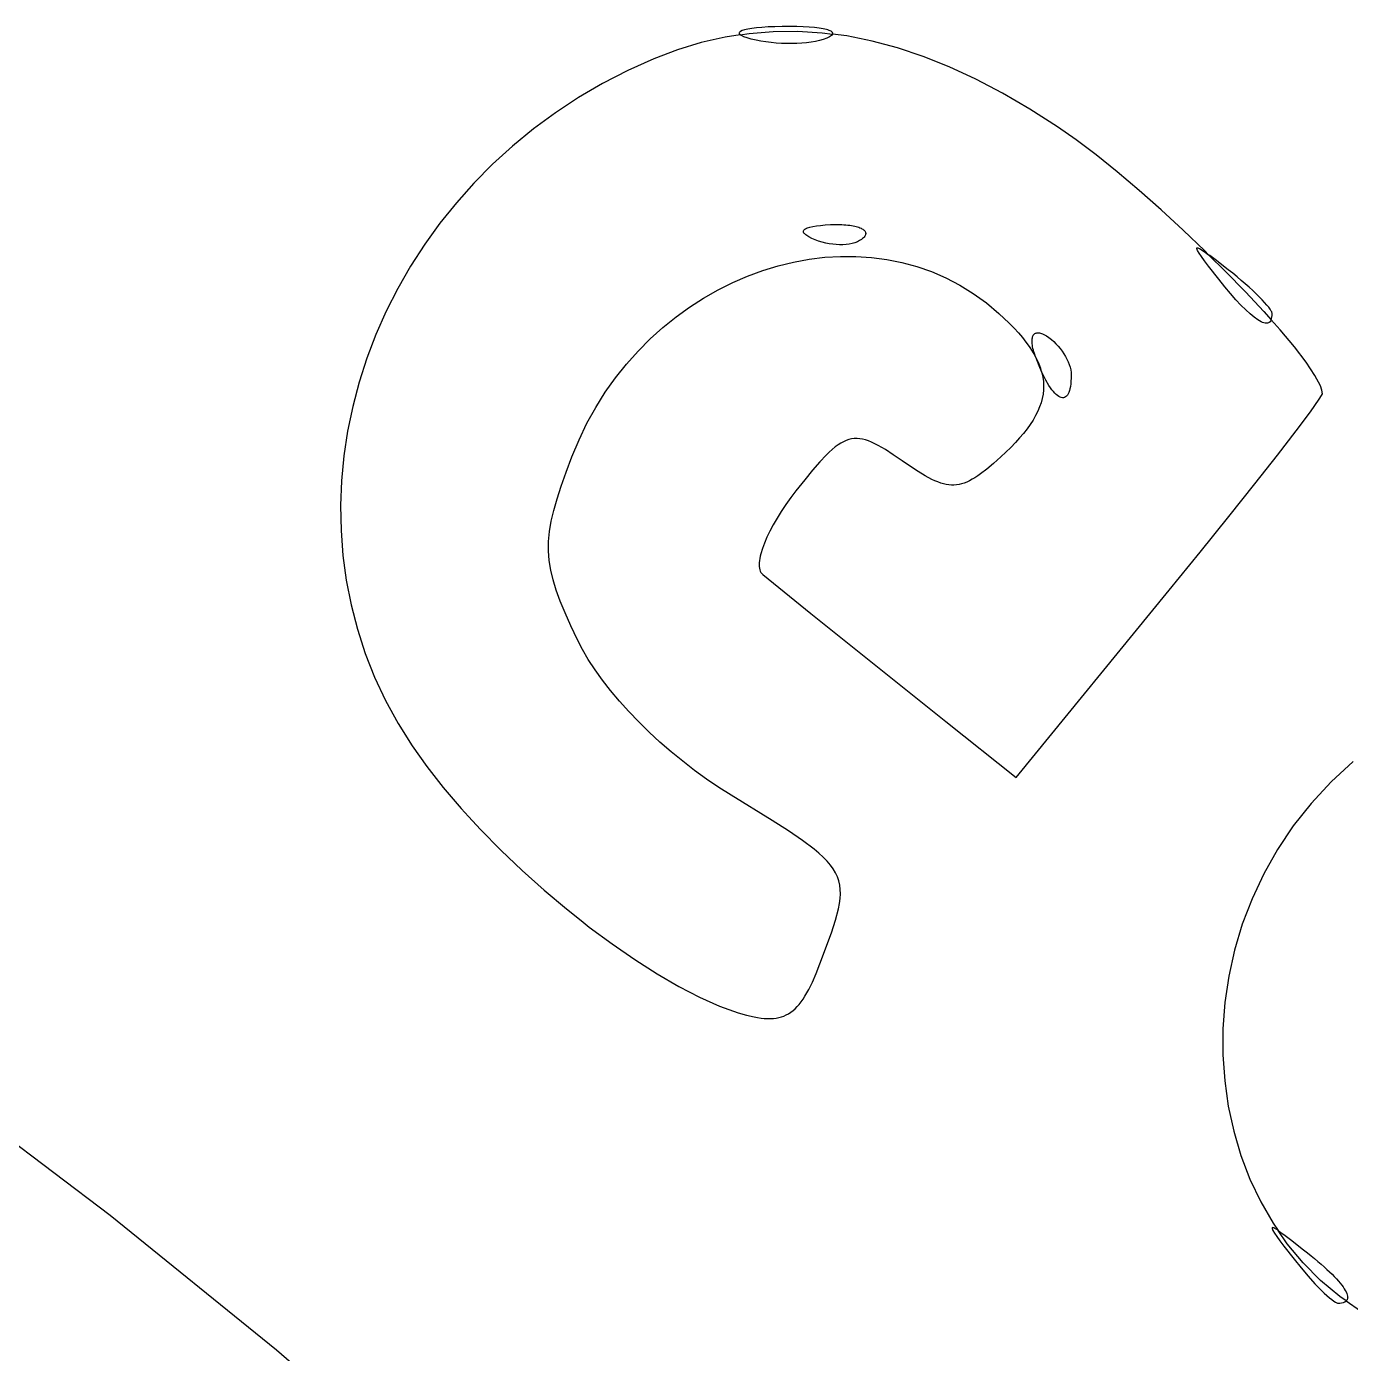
# Model space of a CAD drawing. Extents: x 70.3 to 133.4, y -81.7 to -32.
# Drawn here: x 74.7871 to 75.2054, y -61.6571 to -61.2379 of the extents above; entities that cross this region are included whole.
import ezdxf

# ---------------------------------------------------------------- set-up
doc = ezdxf.new("R2010")
doc.units = 0
doc.layers.add('BLACK', color=7, linetype='CONTINUOUS')

msp = doc.modelspace()

# ---------------------------------------------------------------- linework, layer by layer
at = {"layer": 'BLACK', "linetype": 'CONTINUOUS'}
for p, q in [((75.012628, -61.240506), (75.00783, -61.241257)), ((75.012353, -61.239782), (75.012302, -61.239938)), ((75.012302, -61.239938), (75.012315, -61.240098)), ((75.012315, -61.240098), (75.012392, -61.240262)), ((75.012468, -61.23963), (75.012353, -61.239782)), ((75.012392, -61.240262), (75.012535, -61.24043)), ((75.012645, -61.239483), (75.012468, -61.23963)), ((75.012535, -61.24043), (75.012628, -61.240506)), ((75.012628, -61.240506), (75.015409, -61.240071)), ((75.012744, -61.240602), (75.012628, -61.240506)), ((75.013186, -61.239204), (75.012645, -61.239483)), ((75.01302, -61.240776), (75.012744, -61.240602)), ((75.013774, -61.241133), (75.01302, -61.240776)), ((75.013972, -61.238946), (75.013186, -61.239204)), ((75.014996, -61.238712), (75.013972, -61.238946)), ((75.016254, -61.238504), (75.014996, -61.238712)), ((75.015409, -61.240071), (75.02304, -61.23944)), ((75.017741, -61.238324), (75.016254, -61.238504)), ((75.019452, -61.238174), (75.017741, -61.238324)), ((75.021382, -61.238055), (75.019452, -61.238174)), ((75.023526, -61.23797), (75.021382, -61.238055)), ((75.02304, -61.23944), (75.030733, -61.239366)), ((75.025879, -61.237921), (75.023526, -61.23797)), ((75.028254, -61.237912), (75.025879, -61.237921)), ((75.030463, -61.237943), (75.028254, -61.237912)), ((75.032499, -61.238012), (75.030463, -61.237943)), ((75.030733, -61.239366), (75.038494, -61.239851)), ((75.034354, -61.238119), (75.032499, -61.238012)), ((75.036022, -61.23826), (75.034354, -61.238119)), ((75.036783, -61.238343), (75.036022, -61.23826)), ((75.037494, -61.238435), (75.036783, -61.238343)), ((75.038156, -61.238533), (75.037494, -61.238435)), ((75.038765, -61.23864), (75.038156, -61.238533)), ((75.038494, -61.239851), (75.041804, -61.240291)), ((75.039322, -61.238754), (75.038765, -61.23864)), ((75.039827, -61.238875), (75.039322, -61.238754)), ((75.040277, -61.239002), (75.039827, -61.238875)), ((75.040672, -61.239137), (75.040277, -61.239002)), ((75.041011, -61.239277), (75.040672, -61.239137)), ((75.041128, -61.240984), (75.040793, -61.241179)), ((75.041293, -61.239424), (75.041011, -61.239277)), ((75.041398, -61.240792), (75.041128, -61.240984)), ((75.041517, -61.239577), (75.041293, -61.239424)), ((75.041602, -61.240605), (75.041398, -61.240792)), ((75.041683, -61.239736), (75.041517, -61.239577)), ((75.041743, -61.240421), (75.041602, -61.240605)), ((75.041744, -61.239817), (75.041683, -61.239736)), ((75.04179, -61.240331), (75.041743, -61.240421)), ((75.04179, -61.239899), (75.041744, -61.239817)), ((75.04182, -61.239983), (75.04179, -61.239899)), ((75.041804, -61.240291), (75.04179, -61.240331)), ((75.041804, -61.240291), (75.04182, -61.240243)), ((75.046333, -61.240894), (75.041804, -61.240291)), ((75.041836, -61.240068), (75.04182, -61.239983)), ((75.04182, -61.240243), (75.041836, -61.240155)), ((75.041836, -61.240155), (75.041836, -61.240068)), ((75.054259, -61.242499), (75.046333, -61.240894)), ((74.992795, -61.245288), (74.985323, -61.248131)), ((75.000295, -61.242996), (74.992795, -61.245288)), ((75.00783, -61.241257), (75.000295, -61.242996)), ((75.014802, -61.2415), (75.013774, -61.241133)), ((75.016109, -61.241874), (75.014802, -61.2415)), ((75.01759, -61.242227), (75.016109, -61.241874)), ((75.019129, -61.242529), (75.01759, -61.242227)), ((75.020713, -61.242781), (75.019129, -61.242529)), ((75.022332, -61.242983), (75.020713, -61.242781)), ((75.023971, -61.243136), (75.022332, -61.242983)), ((75.02562, -61.243239), (75.023971, -61.243136)), ((75.027266, -61.243293), (75.02562, -61.243239)), ((75.028896, -61.243297), (75.027266, -61.243293)), ((75.030498, -61.243253), (75.028896, -61.243297)), ((75.032061, -61.243159), (75.030498, -61.243253)), ((75.033572, -61.243017), (75.032061, -61.243159)), ((75.035019, -61.242826), (75.033572, -61.243017)), ((75.03639, -61.242587), (75.035019, -61.242826)), ((75.037672, -61.2423), (75.03639, -61.242587)), ((75.038853, -61.241964), (75.037672, -61.2423)), ((75.039921, -61.24158), (75.038853, -61.241964)), ((75.040391, -61.241378), (75.039921, -61.24158)), ((75.040793, -61.241179), (75.040391, -61.241378)), ((75.062279, -61.244666), (75.054259, -61.242499)), ((75.070402, -61.247396), (75.062279, -61.244666)), ((74.985323, -61.248131), (74.977066, -61.25184)), ((75.078637, -61.250692), (75.070402, -61.247396)), ((74.977066, -61.25184), (74.969126, -61.255925)), ((75.086993, -61.254555), (75.078637, -61.250692)), ((74.969126, -61.255925), (74.961509, -61.260369)), ((75.095476, -61.258985), (75.086993, -61.254555)), ((74.961509, -61.260369), (74.95422, -61.265154)), ((75.104097, -61.263985), (75.095476, -61.258985)), ((74.95422, -61.265154), (74.947265, -61.270262)), ((75.112864, -61.269556), (75.104097, -61.263985)), ((74.947265, -61.270262), (74.940652, -61.275675)), ((75.118744, -61.273662), (75.112864, -61.269556)), ((75.125066, -61.278456), (75.118744, -61.273662)), ((74.940652, -61.275675), (74.934387, -61.281375)), ((75.131718, -61.283825), (75.125066, -61.278456)), ((74.934387, -61.281375), (74.928475, -61.287345)), ((75.138585, -61.289655), (75.131718, -61.283825)), ((74.928475, -61.287345), (74.922923, -61.293566)), ((75.145554, -61.29583), (75.138585, -61.289655)), ((74.922923, -61.293566), (74.917737, -61.300021)), ((75.152512, -61.302237), (75.145554, -61.29583)), ((74.917737, -61.300021), (74.912924, -61.306693)), ((75.03259, -61.302588), (75.032631, -61.302416)), ((75.032594, -61.302765), (75.03259, -61.302588)), ((75.032644, -61.302949), (75.032594, -61.302765)), ((75.032631, -61.302416), (75.032719, -61.30225)), ((75.032741, -61.303137), (75.032644, -61.302949)), ((75.032719, -61.30225), (75.032853, -61.302091)), ((75.032885, -61.303332), (75.032741, -61.303137)), ((75.032853, -61.302091), (75.033032, -61.301937)), ((75.033075, -61.303531), (75.032885, -61.303332)), ((75.033032, -61.301937), (75.033257, -61.30179)), ((75.033312, -61.303735), (75.033075, -61.303531)), ((75.033257, -61.30179), (75.033527, -61.30165)), ((75.033596, -61.303945), (75.033312, -61.303735)), ((75.033527, -61.30165), (75.033842, -61.301517)), ((75.034306, -61.304378), (75.033596, -61.303945)), ((75.033842, -61.301517), (75.034608, -61.301271)), ((75.034608, -61.301271), (75.035552, -61.301054)), ((75.035552, -61.301054), (75.036674, -61.300867)), ((75.036674, -61.300867), (75.037972, -61.300712)), ((75.037972, -61.300712), (75.039446, -61.300589)), ((75.039446, -61.300589), (75.041093, -61.3005)), ((75.041093, -61.3005), (75.041866, -61.300474)), ((75.041866, -61.300474), (75.042618, -61.300461)), ((75.042618, -61.300461), (75.043346, -61.30046)), ((75.043346, -61.30046), (75.044051, -61.300472)), ((75.044051, -61.300472), (75.044732, -61.300496)), ((75.044732, -61.300496), (75.045387, -61.300531)), ((75.045387, -61.300531), (75.046018, -61.300577)), ((75.046018, -61.300577), (75.046622, -61.300635)), ((75.046622, -61.300635), (75.047199, -61.300704)), ((75.047199, -61.300704), (75.047748, -61.300783)), ((75.047748, -61.300783), (75.048269, -61.300873)), ((75.048269, -61.300873), (75.048762, -61.300972)), ((75.048762, -61.300972), (75.049225, -61.301082)), ((75.049225, -61.301082), (75.049657, -61.301201)), ((75.049657, -61.301201), (75.050059, -61.301329)), ((75.050059, -61.301329), (75.050429, -61.301466)), ((75.050429, -61.301466), (75.050767, -61.301612)), ((75.050767, -61.301612), (75.051071, -61.301767)), ((75.051071, -61.301767), (75.051343, -61.301929)), ((75.051343, -61.301929), (75.05158, -61.3021)), ((75.05158, -61.3021), (75.051782, -61.302278)), ((75.051782, -61.302278), (75.051949, -61.302464)), ((75.052063, -61.303949), (75.051921, -61.304184)), ((75.051949, -61.302464), (75.052079, -61.302657)), ((75.052164, -61.303719), (75.052063, -61.303949)), ((75.052079, -61.302657), (75.052173, -61.302856)), ((75.052225, -61.303494), (75.052164, -61.303719)), ((75.052173, -61.302856), (75.052205, -61.302959)), ((75.052205, -61.302959), (75.052228, -61.303063)), ((75.05224, -61.303384), (75.052225, -61.303494)), ((75.052228, -61.303063), (75.052242, -61.303168)), ((75.052246, -61.303275), (75.05224, -61.303384)), ((75.052242, -61.303168), (75.052246, -61.303275)), ((75.159346, -61.308761), (75.152512, -61.302237)), ((74.912924, -61.306693), (74.908489, -61.313563)), ((75.035206, -61.304828), (75.034306, -61.304378)), ((75.036297, -61.305296), (75.035206, -61.304828)), ((75.037383, -61.305696), (75.036297, -61.305296)), ((75.038488, -61.306035), (75.037383, -61.305696)), ((75.039603, -61.306315), (75.038488, -61.306035)), ((75.040721, -61.306536), (75.039603, -61.306315)), ((75.041834, -61.306698), (75.040721, -61.306536)), ((75.042933, -61.306801), (75.041834, -61.306698)), ((75.044013, -61.306845), (75.042933, -61.306801)), ((75.045064, -61.306831), (75.044013, -61.306845)), ((75.046078, -61.30676), (75.045064, -61.306831)), ((75.047049, -61.306631), (75.046078, -61.30676)), ((75.047968, -61.306445), (75.047049, -61.306631)), ((75.048827, -61.306202), (75.047968, -61.306445)), ((75.049619, -61.305903), (75.048827, -61.306202)), ((75.050335, -61.305547), (75.049619, -61.305903)), ((75.050968, -61.305136), (75.050335, -61.305547)), ((75.051252, -61.304909), (75.050968, -61.305136)), ((75.051511, -61.304669), (75.051252, -61.304909)), ((75.051737, -61.304424), (75.051511, -61.304669)), ((75.051921, -61.304184), (75.051737, -61.304424)), ((75.156804, -61.307921), (75.156848, -61.307811)), ((75.156825, -61.308097), (75.156804, -61.307921)), ((75.156912, -61.30834), (75.156825, -61.308097)), ((75.156848, -61.307811), (75.156958, -61.307767)), ((75.156958, -61.307767), (75.157134, -61.307789)), ((75.157134, -61.307789), (75.157376, -61.307875)), ((75.157376, -61.307875), (75.157686, -61.308026)), ((75.157686, -61.308026), (75.158508, -61.308521)), ((75.024591, -61.313491), (75.029482, -61.3123)), ((75.029482, -61.3123), (75.0344, -61.311402)), ((75.0344, -61.311402), (75.039331, -61.310802)), ((75.039331, -61.310802), (75.044261, -61.310504)), ((75.044261, -61.310504), (75.049175, -61.310513)), ((75.049175, -61.310513), (75.05406, -61.310833)), ((75.05406, -61.310833), (75.0589, -61.311471)), ((75.0589, -61.311471), (75.063683, -61.31243)), ((75.157063, -61.308649), (75.156912, -61.30834)), ((75.157557, -61.309471), (75.157063, -61.308649)), ((75.158306, -61.310565), (75.157557, -61.309471)), ((75.159304, -61.311936), (75.158306, -61.310565)), ((75.158508, -61.308521), (75.159602, -61.309269)), ((75.160551, -61.313585), (75.159304, -61.311936)), ((75.160578, -61.30998), (75.159346, -61.308761)), ((75.159602, -61.309269), (75.160578, -61.30998)), ((75.160578, -61.30998), (75.165942, -61.315288)), ((75.160972, -61.310268), (75.160578, -61.30998)), ((75.162622, -61.311514), (75.160972, -61.310268)), ((75.16677, -61.314736), (75.162622, -61.311514)), ((74.908489, -61.313563), (74.90444, -61.320613)), ((75.014948, -61.316731), (75.019742, -61.314969)), ((75.019742, -61.314969), (75.024591, -61.313491)), ((75.063683, -61.31243), (75.068393, -61.313715)), ((75.068393, -61.313715), (75.073016, -61.315331)), ((75.073016, -61.315331), (75.077538, -61.317284)), ((75.163773, -61.317733), (75.160551, -61.313585)), ((75.165942, -61.315288), (75.172186, -61.321704)), ((75.168185, -61.315862), (75.16677, -61.314736)), ((75.16956, -61.316986), (75.168185, -61.315862)), ((74.90444, -61.320613), (74.900782, -61.327826)), ((75.005586, -61.321085), (75.010225, -61.318771)), ((75.010225, -61.318771), (75.014948, -61.316731)), ((75.077538, -61.317284), (75.081945, -61.319576)), ((75.081945, -61.319576), (75.086223, -61.322214)), ((75.165672, -61.320106), (75.163773, -61.317733)), ((75.167476, -61.322265), (75.165672, -61.320106)), ((75.170889, -61.318102), (75.16956, -61.316986)), ((75.172164, -61.319203), (75.170889, -61.318102)), ((75.173377, -61.320281), (75.172164, -61.319203)), ((75.174523, -61.32133), (75.173377, -61.320281)), ((74.996617, -61.326514), (75.001045, -61.323667)), ((75.001045, -61.323667), (75.005586, -61.321085)), ((75.086223, -61.322214), (75.090356, -61.325202)), ((75.169182, -61.324208), (75.167476, -61.322265)), ((75.170786, -61.325932), (75.169182, -61.324208)), ((75.172186, -61.321704), (75.177966, -61.327895)), ((75.175593, -61.322342), (75.174523, -61.32133)), ((75.17658, -61.32331), (75.175593, -61.322342)), ((75.177478, -61.324228), (75.17658, -61.32331)), ((75.17828, -61.325087), (75.177478, -61.324228)), ((74.900782, -61.327826), (74.897521, -61.335184)), ((74.992316, -61.32962), (74.996617, -61.326514)), ((75.090356, -61.325202), (75.094332, -61.328546)), ((75.094332, -61.328546), (75.097617, -61.331658)), ((75.172285, -61.327434), (75.170786, -61.325932)), ((75.173673, -61.328713), (75.172285, -61.327434)), ((75.174948, -61.329765), (75.173673, -61.328713)), ((75.177966, -61.327895), (75.180357, -61.330584)), ((75.178978, -61.325882), (75.17828, -61.325087)), ((75.179564, -61.326604), (75.178978, -61.325882)), ((75.180033, -61.327246), (75.179564, -61.326604)), ((75.180377, -61.327803), (75.180033, -61.327246)), ((75.1805, -61.328046), (75.180377, -61.327803)), ((75.180588, -61.328265), (75.1805, -61.328046)), ((75.180642, -61.328459), (75.180588, -61.328265)), ((75.180641, -61.329208), (75.18066, -61.328627)), ((75.18066, -61.328627), (75.180642, -61.328459)), ((74.984152, -61.336589), (74.988156, -61.33298)), ((74.988156, -61.33298), (74.992316, -61.32962)), ((75.097617, -61.331658), (75.099096, -61.333175)), ((75.099096, -61.333175), (75.100467, -61.334668)), ((75.176105, -61.330588), (75.174948, -61.329765)), ((75.176639, -61.330913), (75.176105, -61.330588)), ((75.177141, -61.33118), (75.176639, -61.330913)), ((75.177612, -61.331388), (75.177141, -61.33118)), ((75.178051, -61.331537), (75.177612, -61.331388)), ((75.178458, -61.331627), (75.178051, -61.331537)), ((75.178832, -61.331658), (75.178458, -61.331627)), ((75.179173, -61.331629), (75.178832, -61.331658)), ((75.17948, -61.33154), (75.179173, -61.331629)), ((75.179753, -61.331391), (75.17948, -61.33154)), ((75.179991, -61.33118), (75.179753, -61.331391)), ((75.180193, -61.330909), (75.179991, -61.33118)), ((75.180357, -61.330584), (75.180193, -61.330909)), ((75.180357, -61.330584), (75.18036, -61.330577)), ((75.183168, -61.333746), (75.180357, -61.330584)), ((75.18036, -61.330577), (75.180491, -61.330183)), ((75.180491, -61.330183), (75.180585, -61.329726)), ((75.180585, -61.329726), (75.180641, -61.329208)), ((74.897521, -61.335184), (74.894664, -61.34267)), ((74.980317, -61.340444), (74.984152, -61.336589)), ((75.100467, -61.334668), (75.101729, -61.336139)), ((75.101729, -61.336139), (75.102883, -61.337589)), ((75.104797, -61.337293), (75.104804, -61.336917)), ((75.104811, -61.337695), (75.104797, -61.337293)), ((75.104804, -61.336917), (75.104834, -61.336569)), ((75.104834, -61.336569), (75.104885, -61.336248)), ((75.104885, -61.336248), (75.104957, -61.335956)), ((75.104957, -61.335956), (75.105051, -61.335692)), ((75.105051, -61.335692), (75.105166, -61.335456)), ((75.105166, -61.335456), (75.105301, -61.33525)), ((75.105301, -61.33525), (75.105458, -61.335074)), ((75.105458, -61.335074), (75.105635, -61.334927)), ((75.105635, -61.334927), (75.105833, -61.334811)), ((75.105833, -61.334811), (75.106051, -61.334726)), ((75.106051, -61.334726), (75.106289, -61.334672)), ((75.106289, -61.334672), (75.106548, -61.334649)), ((75.106548, -61.334649), (75.106826, -61.334658)), ((75.106826, -61.334658), (75.107123, -61.3347)), ((75.107123, -61.3347), (75.107441, -61.334774)), ((75.107441, -61.334774), (75.107777, -61.334882)), ((75.107777, -61.334882), (75.108133, -61.335022)), ((75.108133, -61.335022), (75.108508, -61.335197)), ((75.108508, -61.335197), (75.108902, -61.335405)), ((75.108902, -61.335405), (75.109314, -61.335649)), ((75.109314, -61.335649), (75.110114, -61.336181)), ((75.110114, -61.336181), (75.11089, -61.336775)), ((75.11089, -61.336775), (75.111641, -61.337424)), ((75.111641, -61.337424), (75.112361, -61.338121)), ((75.187678, -61.339142), (75.183168, -61.333746)), ((74.976667, -61.344539), (74.980317, -61.340444)), ((75.102883, -61.337589), (75.103929, -61.339021)), ((75.103929, -61.339021), (75.104866, -61.340436)), ((75.104847, -61.338124), (75.104811, -61.337695)), ((75.104906, -61.33858), (75.104847, -61.338124)), ((75.104866, -61.340436), (75.105694, -61.341835)), ((75.104987, -61.339061), (75.104906, -61.33858)), ((75.105091, -61.339567), (75.104987, -61.339061)), ((75.105217, -61.340099), (75.105091, -61.339567)), ((75.105366, -61.340655), (75.105217, -61.340099)), ((75.105538, -61.341235), (75.105366, -61.340655)), ((75.105734, -61.341839), (75.105538, -61.341235)), ((75.112361, -61.338121), (75.113046, -61.33886)), ((75.113046, -61.33886), (75.113693, -61.339635)), ((75.113693, -61.339635), (75.114298, -61.34044)), ((75.114298, -61.34044), (75.114856, -61.341268)), ((75.114856, -61.341268), (75.115363, -61.342112)), ((75.191383, -61.34397), (75.187678, -61.339142)), ((74.894664, -61.34267), (74.892217, -61.350264)), ((74.973214, -61.348869), (74.976667, -61.344539)), ((75.105694, -61.341835), (75.105809, -61.342057)), ((75.105809, -61.342057), (75.105734, -61.341839)), ((75.106415, -61.343221), (75.105809, -61.342057)), ((75.105809, -61.342057), (75.105952, -61.342467)), ((75.105952, -61.342467), (75.106195, -61.343118)), ((75.106195, -61.343118), (75.107187, -61.345564)), ((75.107026, -61.344596), (75.106415, -61.343221)), ((75.10753, -61.345961), (75.107026, -61.344596)), ((75.107187, -61.345564), (75.107816, -61.346943)), ((75.115363, -61.342112), (75.115816, -61.342968)), ((75.115816, -61.342968), (75.11621, -61.343827)), ((75.11621, -61.343827), (75.116541, -61.344684)), ((75.116541, -61.344684), (75.116806, -61.345533)), ((75.116806, -61.345533), (75.117, -61.346368)), ((75.19417, -61.348115), (75.191383, -61.34397)), ((74.969974, -61.353429), (74.973214, -61.348869)), ((75.107816, -61.346943), (75.10753, -61.345961)), ((75.108181, -61.347742), (75.107816, -61.346943)), ((75.107816, -61.346943), (75.107925, -61.347317)), ((75.107925, -61.347317), (75.108212, -61.348667)), ((75.109166, -61.34965), (75.108181, -61.347742)), ((75.108212, -61.348667), (75.108391, -61.350013)), ((75.108391, -61.350013), (75.108461, -61.351356)), ((75.110134, -61.351282), (75.109166, -61.34965)), ((75.117, -61.346368), (75.11712, -61.347181)), ((75.117095, -61.349945), (75.117015, -61.350813)), ((75.117144, -61.348997), (75.117095, -61.349945)), ((75.11712, -61.347181), (75.11715, -61.347578)), ((75.11716, -61.347967), (75.117144, -61.348997)), ((75.11715, -61.347578), (75.11716, -61.347967)), ((75.195925, -61.351463), (75.19417, -61.348115)), ((74.892217, -61.350264), (74.890186, -61.35795)), ((74.966961, -61.358215), (74.969974, -61.353429)), ((75.108278, -61.354039), (75.108024, -61.355384)), ((75.108424, -61.352697), (75.108278, -61.354039)), ((75.108461, -61.351356), (75.108424, -61.352697)), ((75.110609, -61.351994), (75.110134, -61.351282)), ((75.111076, -61.352635), (75.110609, -61.351994)), ((75.111535, -61.353206), (75.111076, -61.352635)), ((75.111983, -61.353706), (75.111535, -61.353206)), ((75.112421, -61.354133), (75.111983, -61.353706)), ((75.112846, -61.354489), (75.112421, -61.354133)), ((75.116189, -61.35396), (75.115946, -61.354354)), ((75.116408, -61.353488), (75.116189, -61.35396)), ((75.116601, -61.352938), (75.116408, -61.353488)), ((75.116767, -61.352309), (75.116601, -61.352938)), ((75.116906, -61.351601), (75.116767, -61.352309)), ((75.117015, -61.350813), (75.116906, -61.351601)), ((75.196381, -61.352803), (75.195925, -61.351463)), ((75.196285, -61.354491), (75.196536, -61.3539)), ((75.196536, -61.3539), (75.196381, -61.352803)), ((74.890186, -61.35795), (74.888578, -61.36571)), ((74.964189, -61.363222), (74.966961, -61.358215)), ((75.107191, -61.358088), (75.106612, -61.359451)), ((75.107661, -61.356733), (75.107191, -61.358088)), ((75.108024, -61.355384), (75.107661, -61.356733)), ((75.113258, -61.354771), (75.112846, -61.354489)), ((75.113656, -61.354981), (75.113258, -61.354771)), ((75.114039, -61.355116), (75.113656, -61.354981)), ((75.114405, -61.355178), (75.114039, -61.355116)), ((75.114753, -61.355165), (75.114405, -61.355178)), ((75.115082, -61.355076), (75.114753, -61.355165)), ((75.115391, -61.354912), (75.115082, -61.355076)), ((75.11568, -61.354671), (75.115391, -61.354912)), ((75.115946, -61.354354), (75.11568, -61.354671)), ((75.192717, -61.359655), (75.195548, -61.355668)), ((75.195548, -61.355668), (75.196285, -61.354491)), ((75.105131, -61.362206), (75.104228, -61.363603)), ((75.105925, -61.360823), (75.105131, -61.362206)), ((75.106612, -61.359451), (75.105925, -61.360823)), ((75.188241, -61.365605), (75.192717, -61.359655)), ((74.888578, -61.36571), (74.887399, -61.373525)), ((74.961672, -61.368445), (74.964189, -61.363222)), ((75.102098, -61.366441), (75.100871, -61.367887)), ((75.103217, -61.365014), (75.102098, -61.366441)), ((75.104228, -61.363603), (75.103217, -61.365014)), ((75.182319, -61.373265), (75.188241, -61.365605)), ((74.959425, -61.37388), (74.961672, -61.368445)), ((75.042613, -61.370735), (75.041697, -61.371484)), ((75.043506, -61.370081), (75.042613, -61.370735)), ((75.04438, -61.369521), (75.043506, -61.370081)), ((75.045241, -61.369055), (75.04438, -61.369521)), ((75.046092, -61.368681), (75.045241, -61.369055)), ((75.046939, -61.368397), (75.046092, -61.368681)), ((75.047786, -61.368203), (75.046939, -61.368397)), ((75.048638, -61.368096), (75.047786, -61.368203)), ((75.0495, -61.368077), (75.048638, -61.368096)), ((75.050377, -61.368142), (75.0495, -61.368077)), ((75.051272, -61.368291), (75.050377, -61.368142)), ((75.052192, -61.368523), (75.051272, -61.368291)), ((75.053139, -61.368836), (75.052192, -61.368523)), ((75.054121, -61.369229), (75.053139, -61.368836)), ((75.05514, -61.3697), (75.054121, -61.369229)), ((75.056202, -61.370249), (75.05514, -61.3697)), ((75.058473, -61.371573), (75.056202, -61.370249)), ((75.098094, -61.370841), (75.094884, -61.373889)), ((75.099536, -61.369353), (75.098094, -61.370841)), ((75.100871, -61.367887), (75.099536, -61.369353)), ((74.887399, -61.373525), (74.886655, -61.381379)), ((74.957631, -61.378683), (74.959425, -61.37388)), ((75.039776, -61.373277), (75.037706, -61.375469)), ((75.040753, -61.372331), (75.039776, -61.373277)), ((75.041697, -61.371484), (75.040753, -61.372331)), ((75.060971, -61.37319), (75.058473, -61.371573)), ((75.063734, -61.375089), (75.060971, -61.37319)), ((75.066412, -61.376932), (75.063734, -61.375089)), ((75.094884, -61.373889), (75.092594, -61.375923)), ((75.175149, -61.38238), (75.182319, -61.373265)), ((74.956082, -61.38306), (74.957631, -61.378683)), ((75.035448, -61.37807), (75.032965, -61.381093)), ((75.037706, -61.375469), (75.035448, -61.37807)), ((75.068849, -61.378524), (75.066412, -61.376932)), ((75.071076, -61.379865), (75.068849, -61.378524)), ((75.088549, -61.379192), (75.087628, -61.379844)), ((75.090492, -61.37769), (75.088549, -61.379192)), ((75.092594, -61.375923), (75.090492, -61.37769)), ((74.886655, -61.381379), (74.886352, -61.389252)), ((74.954781, -61.387067), (74.956082, -61.38306)), ((75.032965, -61.381093), (75.03022, -61.384547)), ((75.073124, -61.380954), (75.071076, -61.379865)), ((75.07409, -61.381403), (75.073124, -61.380954)), ((75.075023, -61.381788), (75.07409, -61.381403)), ((75.075927, -61.38211), (75.075023, -61.381788)), ((75.076804, -61.382368), (75.075927, -61.38211)), ((75.07766, -61.382562), (75.076804, -61.382368)), ((75.078498, -61.382692), (75.07766, -61.382562)), ((75.079322, -61.382758), (75.078498, -61.382692)), ((75.080136, -61.382759), (75.079322, -61.382758)), ((75.080943, -61.382695), (75.080136, -61.382759)), ((75.081747, -61.382567), (75.080943, -61.382695)), ((75.082553, -61.382374), (75.081747, -61.382567)), ((75.083364, -61.382116), (75.082553, -61.382374)), ((75.084183, -61.381792), (75.083364, -61.382116)), ((75.085016, -61.381403), (75.084183, -61.381792)), ((75.085865, -61.380949), (75.085016, -61.381403)), ((75.086734, -61.380429), (75.085865, -61.380949)), ((75.087628, -61.379844), (75.086734, -61.380429)), ((75.166929, -61.392696), (75.175149, -61.38238)), ((74.953729, -61.390763), (74.954781, -61.387067)), ((75.02855, -61.386737), (75.026991, -61.388919)), ((75.03022, -61.384547), (75.02855, -61.386737)), ((74.886352, -61.389252), (74.886497, -61.397129)), ((74.952927, -61.394204), (74.953729, -61.390763)), ((75.025546, -61.391079), (75.024222, -61.393204)), ((75.026991, -61.388919), (75.025546, -61.391079)), ((74.952378, -61.397448), (74.952927, -61.394204)), ((75.023024, -61.395279), (75.021957, -61.397293)), ((75.024222, -61.393204), (75.023024, -61.395279)), ((75.157859, -61.403959), (75.166929, -61.392696)), ((74.886497, -61.397129), (74.887096, -61.40499)), ((74.952084, -61.400551), (74.952378, -61.397448)), ((75.021027, -61.39923), (75.020239, -61.401077)), ((75.021957, -61.397293), (75.021027, -61.39923)), ((74.952045, -61.403572), (74.952084, -61.400551)), ((74.952264, -61.406567), (74.952045, -61.403572)), ((75.019111, -61.404449), (75.018926, -61.405215)), ((75.019599, -61.402821), (75.019111, -61.404449)), ((75.020239, -61.401077), (75.019599, -61.402821)), ((75.148137, -61.415914), (75.157859, -61.403959)), ((74.887096, -61.40499), (74.888155, -61.412817)), ((74.952742, -61.409593), (74.952264, -61.406567)), ((75.018616, -61.407299), (75.018596, -61.407918)), ((75.018596, -61.407918), (75.018619, -61.408495)), ((75.018678, -61.406642), (75.018616, -61.407299)), ((75.018619, -61.408495), (75.018686, -61.40903)), ((75.018782, -61.405946), (75.018678, -61.406642)), ((75.018926, -61.405215), (75.018782, -61.405946)), ((74.888155, -61.412817), (74.88968, -61.420594)), ((74.953481, -61.412709), (74.952742, -61.409593)), ((74.954483, -61.41597), (74.953481, -61.412709)), ((75.018686, -61.40903), (75.018797, -61.40952)), ((75.018797, -61.40952), (75.018953, -61.409964)), ((75.018953, -61.409964), (75.019155, -61.41036)), ((75.019155, -61.41036), (75.019403, -61.410707)), ((75.019403, -61.410707), (75.019698, -61.411002)), ((75.019698, -61.411002), (75.034911, -61.423344)), ((74.955749, -61.419435), (74.954483, -61.41597)), ((75.099739, -61.475143), (75.148137, -61.415914)), ((74.88968, -61.420594), (74.891678, -61.428302)), ((74.957281, -61.42316), (74.955749, -61.419435)), ((74.959082, -61.427203), (74.957281, -61.42316)), ((75.034911, -61.423344), (75.062809, -61.445684)), ((74.891678, -61.428302), (74.894155, -61.435924)), ((74.961152, -61.431621), (74.959082, -61.427203)), ((74.96275, -61.434723), (74.961152, -61.431621)), ((74.894155, -61.435924), (74.897118, -61.443441)), ((74.964617, -61.437897), (74.96275, -61.434723)), ((74.966736, -61.441128), (74.964617, -61.437897)), ((74.96909, -61.444399), (74.966736, -61.441128)), ((74.897118, -61.443441), (74.900571, -61.450836)), ((74.971664, -61.447694), (74.96909, -61.444399)), ((75.062809, -61.445684), (75.077583, -61.457469)), ((74.974441, -61.450996), (74.971664, -61.447694)), ((74.900571, -61.450836), (74.904523, -61.458091)), ((74.977404, -61.454288), (74.974441, -61.450996)), ((74.980538, -61.457555), (74.977404, -61.454288)), ((74.904523, -61.458091), (74.908978, -61.465188)), ((74.983825, -61.460779), (74.980538, -61.457555)), ((75.077583, -61.457469), (75.099739, -61.475143)), ((74.98725, -61.463944), (74.983825, -61.460779)), ((74.908978, -61.465188), (74.913602, -61.47169)), ((74.990797, -61.467034), (74.98725, -61.463944)), ((74.994448, -61.470031), (74.990797, -61.467034)), ((74.998188, -61.472921), (74.994448, -61.470031)), ((75.206263, -61.470118), (75.199285, -61.476535)), ((74.913602, -61.47169), (74.91878, -61.478283)), ((75.002001, -61.475685), (74.998188, -61.472921)), ((75.005869, -61.478308), (75.002001, -61.475685)), ((74.91878, -61.478283), (74.924446, -61.484912)), ((75.009777, -61.480772), (75.005869, -61.478308)), ((75.199285, -61.476535), (75.192977, -61.483327)), ((75.02271, -61.48869), (75.009777, -61.480772)), ((75.192977, -61.483327), (75.18733, -61.490454)), ((74.924446, -61.484912), (74.92677, -61.487436)), ((74.92677, -61.487436), (74.930532, -61.491522)), ((74.930532, -61.491522), (74.936971, -61.498058)), ((75.027899, -61.492004), (75.02271, -61.48869)), ((75.03229, -61.494995), (75.027899, -61.492004)), ((75.18733, -61.490454), (75.182339, -61.497873)), ((75.035925, -61.497738), (75.03229, -61.494995)), ((74.936971, -61.498058), (74.943698, -61.504467)), ((75.037472, -61.499042), (75.035925, -61.497738)), ((75.038845, -61.500314), (75.037472, -61.499042)), ((75.04005, -61.501563), (75.038845, -61.500314)), ((75.182339, -61.497873), (75.177995, -61.505543)), ((74.943698, -61.504467), (74.950644, -61.510692)), ((75.041092, -61.5028), (75.04005, -61.501563)), ((75.041975, -61.504033), (75.041092, -61.5028)), ((75.042705, -61.505274), (75.041975, -61.504033)), ((75.043288, -61.506531), (75.042705, -61.505274)), ((75.043728, -61.507815), (75.043288, -61.506531)), ((75.04403, -61.509135), (75.043728, -61.507815)), ((75.0442, -61.510501), (75.04403, -61.509135)), ((75.177995, -61.505543), (75.174291, -61.513423)), ((74.950644, -61.510692), (74.957742, -61.516679)), ((75.043966, -61.514973), (75.044162, -61.51341)), ((75.044162, -61.51341), (75.044242, -61.511923)), ((75.044242, -61.511923), (75.0442, -61.510501)), ((75.174291, -61.513423), (75.17122, -61.521471)), ((74.957742, -61.516679), (74.96238, -61.520355)), ((75.042725, -61.520212), (75.043657, -61.516621)), ((75.043657, -61.516621), (75.043966, -61.514973)), ((74.96238, -61.520355), (74.964926, -61.522374)), ((75.041407, -61.52426), (75.042725, -61.520212)), ((75.17122, -61.521471), (75.168773, -61.529645)), ((74.964926, -61.522374), (74.972129, -61.527721)), ((75.037779, -61.534046), (75.041407, -61.52426)), ((74.972129, -61.527721), (74.979283, -61.532665)), ((75.168773, -61.529645), (75.166944, -61.537903)), ((74.979283, -61.532665), (74.986321, -61.537153)), ((75.036587, -61.537058), (75.037779, -61.534046)), ((74.986321, -61.537153), (74.993178, -61.541129)), ((75.035415, -61.539751), (75.036587, -61.537058)), ((75.166944, -61.537903), (75.165725, -61.546204)), ((74.993178, -61.541129), (74.999784, -61.544538)), ((75.03366, -61.543215), (75.034247, -61.542135)), ((75.034247, -61.542135), (75.035415, -61.539751)), ((74.999784, -61.544538), (75.006075, -61.547325)), ((75.030602, -61.547532), (75.031236, -61.546808)), ((75.031236, -61.546808), (75.031857, -61.546016)), ((75.031857, -61.546016), (75.032467, -61.545154)), ((75.032467, -61.545154), (75.033067, -61.54422)), ((75.033067, -61.54422), (75.03366, -61.543215)), ((75.165725, -61.546204), (75.165108, -61.554506)), ((75.006075, -61.547325), (75.011982, -61.549436)), ((75.011982, -61.549436), (75.014585, -61.550184)), ((75.014585, -61.550184), (75.01698, -61.55075)), ((75.01698, -61.55075), (75.018104, -61.550961)), ((75.018104, -61.550961), (75.019183, -61.551123)), ((75.019183, -61.551123), (75.020218, -61.551234)), ((75.020218, -61.551234), (75.021211, -61.551294)), ((75.022164, -61.5513), (75.023079, -61.551253)), ((75.023079, -61.551253), (75.023959, -61.55115)), ((75.023959, -61.55115), (75.024805, -61.55099)), ((75.024805, -61.55099), (75.025619, -61.550773)), ((75.025619, -61.550773), (75.026403, -61.550497)), ((75.026403, -61.550497), (75.02716, -61.55016)), ((75.02716, -61.55016), (75.027892, -61.549762)), ((75.027892, -61.549762), (75.028599, -61.549302)), ((75.028599, -61.549302), (75.029286, -61.548777)), ((75.029286, -61.548777), (75.029953, -61.548187)), ((75.029953, -61.548187), (75.030602, -61.547532)), ((75.021211, -61.551294), (75.022164, -61.5513)), ((75.165108, -61.554506), (75.165086, -61.562768)), ((75.165086, -61.562768), (75.165652, -61.570948)), ((75.165652, -61.570948), (75.166798, -61.579003)), ((74.813603, -61.613511), (74.760681, -61.573534)), ((75.166798, -61.579003), (75.168517, -61.586893)), ((75.168517, -61.586893), (75.1708, -61.594576)), ((75.1708, -61.594576), (75.173641, -61.602011)), ((75.173641, -61.602011), (75.177033, -61.609155)), ((75.177033, -61.609155), (75.180967, -61.615966)), ((74.866153, -61.656052), (74.813603, -61.613511)), ((75.18066, -61.617374), (75.180616, -61.617483)), ((75.180616, -61.617483), (75.180638, -61.617659)), ((75.180638, -61.617659), (75.180724, -61.617902)), ((75.18077, -61.61733), (75.18066, -61.617374)), ((75.180724, -61.617902), (75.180875, -61.618212)), ((75.180946, -61.617351), (75.18077, -61.61733)), ((75.180875, -61.618212), (75.18137, -61.619033)), ((75.181189, -61.617438), (75.180946, -61.617351)), ((75.180967, -61.615966), (75.182541, -61.618234)), ((75.181498, -61.617589), (75.181189, -61.617438)), ((75.18232, -61.618083), (75.181498, -61.617589)), ((75.182541, -61.618234), (75.18232, -61.618083)), ((75.185436, -61.622404), (75.182541, -61.618234)), ((75.182541, -61.618234), (75.183415, -61.618831)), ((75.18137, -61.619033), (75.182118, -61.620128)), ((75.182118, -61.620128), (75.183117, -61.621498)), ((75.183117, -61.621498), (75.184363, -61.623147)), ((75.183415, -61.618831), (75.184785, -61.61983)), ((75.184785, -61.61983), (75.186434, -61.621076)), ((75.190433, -61.628427), (75.185436, -61.622404)), ((75.186434, -61.621076), (75.190582, -61.624299)), ((75.184363, -61.623147), (75.187585, -61.627296)), ((75.190582, -61.624299), (75.191796, -61.625259)), ((75.191796, -61.625259), (75.192956, -61.626197)), ((75.192956, -61.626197), (75.194062, -61.627111)), ((75.187585, -61.627296), (75.189835, -61.630086)), ((75.189835, -61.630086), (75.192052, -61.632689)), ((75.195949, -61.633992), (75.190433, -61.628427)), ((75.194062, -61.627111), (75.195115, -61.628001)), ((75.195115, -61.628001), (75.196113, -61.628867)), ((75.196113, -61.628867), (75.197057, -61.629708)), ((75.197057, -61.629708), (75.197947, -61.630523)), ((75.197947, -61.630523), (75.198781, -61.631312)), ((75.192052, -61.632689), (75.194179, -61.635048)), ((75.194179, -61.635048), (75.196159, -61.637106)), ((75.201979, -61.639059), (75.195949, -61.633992)), ((75.198781, -61.631312), (75.19956, -61.632075)), ((75.19956, -61.632075), (75.200284, -61.63281)), ((75.200284, -61.63281), (75.200951, -61.633518)), ((75.200951, -61.633518), (75.201562, -61.634199)), ((75.201562, -61.634199), (75.202117, -61.634851)), ((75.202117, -61.634851), (75.202614, -61.635474)), ((75.196159, -61.637106), (75.197077, -61.638004)), ((75.197077, -61.638004), (75.197937, -61.638805)), ((75.197937, -61.638805), (75.198731, -61.639503)), ((75.204052, -61.640494), (75.201979, -61.639059)), ((75.202614, -61.635474), (75.203055, -61.636067)), ((75.203055, -61.636067), (75.203437, -61.636631)), ((75.203437, -61.636631), (75.203762, -61.637164)), ((75.203762, -61.637164), (75.204029, -61.637667)), ((75.204029, -61.637667), (75.204237, -61.638138)), ((75.204237, -61.638138), (75.204387, -61.638577)), ((75.204387, -61.638577), (75.204477, -61.638984)), ((75.204477, -61.638984), (75.2045, -61.639175)), ((75.2045, -61.639175), (75.204508, -61.639358)), ((75.198731, -61.639503), (75.199453, -61.64009)), ((75.199453, -61.64009), (75.200096, -61.640559)), ((75.200096, -61.640559), (75.200652, -61.640903)), ((75.200652, -61.640903), (75.201115, -61.641114)), ((75.201115, -61.641114), (75.201308, -61.641168)), ((75.201308, -61.641168), (75.201476, -61.641186)), ((75.201476, -61.641186), (75.202057, -61.641167)), ((75.202057, -61.641167), (75.202576, -61.64111)), ((75.202576, -61.64111), (75.203032, -61.641016)), ((75.203032, -61.641016), (75.203237, -61.640956)), ((75.203237, -61.640956), (75.203426, -61.640886)), ((75.203426, -61.640886), (75.2036, -61.640807)), ((75.2036, -61.640807), (75.203759, -61.640719)), ((75.203759, -61.640719), (75.203902, -61.640622)), ((75.203902, -61.640622), (75.20403, -61.640516)), ((75.20403, -61.640516), (75.204052, -61.640494)), ((75.204143, -61.640402), (75.204052, -61.640494)), ((75.204052, -61.640494), (75.208514, -61.643585)), ((75.20424, -61.640278), (75.204143, -61.640402)), ((75.204322, -61.640146), (75.20424, -61.640278)), ((75.20439, -61.640006), (75.204322, -61.640146)), ((75.204442, -61.639856), (75.20439, -61.640006)), ((75.204479, -61.639699), (75.204442, -61.639856)), ((75.204501, -61.639533), (75.204479, -61.639699)), ((75.204508, -61.639358), (75.204501, -61.639533)), ((74.918405, -61.7012), (74.866153, -61.656052))]:
    msp.add_line(p, q, dxfattribs=at)

doc.saveas('drawing.dxf')
